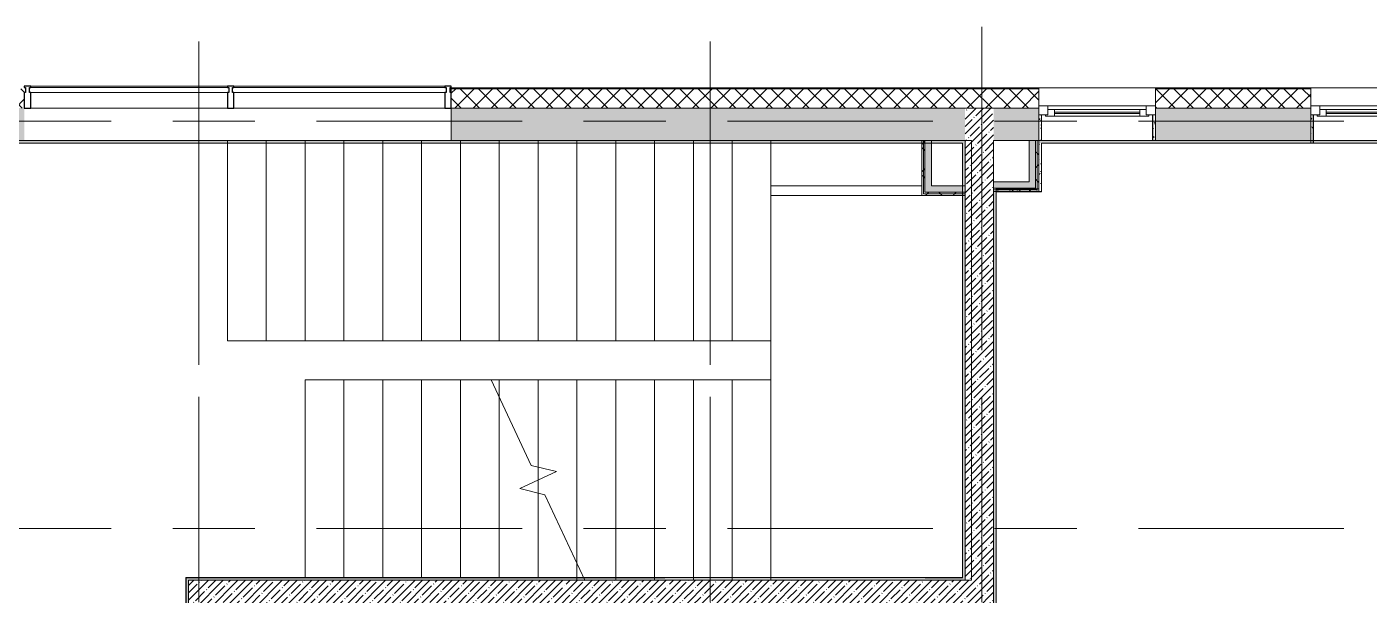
# Model space of a CAD drawing. Header units: millimetres. Extents: x 81632 to 272167, y -8553 to 29000.
# Drawn here: x 93330 to 103702, y 17635 to 22028 of the extents above; entities that cross this region are included whole.
import ezdxf

# ---------------------------------------------------------------- set-up
doc = ezdxf.new("R2010")
doc.units = ezdxf.units.MM
doc.linetypes.add('Осевая', pattern=[3175, 635, -476.25, 1587.5, -476.25])
for name, color, linetype, lineweight in [('A-GLAZ', 7, 'Continuous', 9), ('A-GLAZ-1', 7, 'Continuous', 13), ('A-GLAZ-CWMG', 7, 'Continuous', 9), ('A-GLAZ-CWMG-1', 7, 'Continuous', 25), ('A-WALL', 7, 'Continuous', 9), ('I-WALL', 7, 'Continuous', 9), ('S-STRS-1', 7, 'Continuous', 9), ('S-STRS-MBND', 7, 'Continuous', 9), ('Оси', 7, 'Continuous', 9), ('Оси-2', 7, 'Осевая', 9)]:
    doc.layers.add(name, color=color, linetype=linetype, lineweight=lineweight)
doc.layers.add('A-WALL-1', color=7, linetype='Continuous', lineweight=9, true_color=0x3c3c3c)
doc.layers.add('A-WALL-FNSH-1', color=7, linetype='Continuous', lineweight=9, true_color=0x3c3c3c)
pattern_1 = [(45, (0, 0), (-57.024626, 57.024626), []), (45, (57.025, 0), (-57.024626, 57.024626), [100.806, -20.161, 3.353, -16.808])]
pattern_2 = [(0, (0, 0), (121.92, 30.48), [10.058, -81.382, 10.058, -81.382, -487.68]), (0, (0, 0), (121.92, 30.48), [-182.88, 10.058, -172.822, 10.058, -81.382, -213.36]), (0, (0, 0), (121.92, 30.48), [-457.2, 10.058, -50.902, 10.058, -142.342]), (120, (45.72, 15.24), (-87.356454, 90.345817), [10.058, -81.382, 10.058, -81.382, -487.68]), (120, (45.72, 15.24), (-87.356454, 90.345817), [-182.88, 10.058, -172.822, 10.058, -81.382, -213.36]), (120, (45.72, 15.24), (-87.356454, 90.345817), [-457.2, 10.058, -50.902, 10.058, -142.342]), (240, (60.96, 76.2), (-34.563546, -120.825817), [10.058, -81.382, 10.058, -81.382, -487.68]), (240, (60.96, 76.2), (-34.563546, -120.825817), [-182.88, 10.058, -172.822, 10.058, -81.382, -213.36]), (240, (60.96, 76.2), (-34.563546, -120.825817), [-457.2, 10.058, -50.902, 10.058, -142.342])]
pattern_3 = [(45, (0, 0), (-106.06602, 106.06602), []), (135, (0, 0), (-106.06602, -106.06602), [])]

# ---------------------------------------------------------------- blocks, each defined once
blk = doc.blocks.new('120_Окно_СКБ_1Ст - 120_Окно_СКБ_1Ст 900х2500_h_ с форточкой-22877787-План заполнения и маркировки дверных проемов 2 этажа в осях 23-33')
at = {"layer": 'A-GLAZ'}
for p, q in [((450, -57), (-450, -57)), ((-430, -127), (-400, -127)), ((-330, -107), (330, -107)), ((330, -117), (-330, -117)), ((400, -127), (430, -127))]:
    blk.add_line(p, q, dxfattribs=at)
at = {"layer": 'A-GLAZ-1'}
for p, q in [((-450, -127), (-450, -57)), ((-450, -57), (-380, -57)), ((-380, -57), (-380, -127)), ((380, -87), (-380, -87)), ((-380, -87), (-380, -127)), ((-330, -137), (-330, -87)), ((330, -137), (330, -87)), ((380, -127), (380, -57)), ((380, -57), (450, -57)), ((380, -127), (380, -87)), ((450, -57), (450, -127)), ((-380, -127), (-450, -127)), ((-380, -127), (-400, -127)), ((-400, -127), (-400, -137)), ((-400, -137), (400, -137)), ((400, -137), (-400, -137)), ((450, -127), (380, -127)), ((400, -127), (380, -127)), ((400, -137), (400, -127))]:
    blk.add_line(p, q, dxfattribs=at)
blk = doc.blocks.new('120_Окно_СКБ_2Ст_Фрамуга сверху - 120_Окно_СКБ_2Ст_2300х2500_h_ ДОО-23103760-План заполнения и маркировки дверных проемов 2 этажа в осях 23-33')
at = {"layer": 'A-GLAZ'}
for p, q in [((1150, -57), (-1150, -57)), ((-1080, -57), (1080, -57)), ((-1130, -127), (-1100, -127)), ((-1030, -107), (470, -107)), ((470, -117), (-1030, -117)), ((540, -127), (570, -127)), ((540, -127), (570, -127)), ((640, -107), (1030, -107)), ((1030, -117), (640, -117)), ((1100, -127), (1130, -127))]:
    blk.add_line(p, q, dxfattribs=at)
at = {"layer": 'A-GLAZ-1'}
for p, q in [((-1150, -127), (-1150, -57)), ((-1150, -57), (-1080, -57)), ((-1080, -57), (-1080, -127)), ((520, -87), (-1080, -87)), ((-1080, -87), (-1080, -127)), ((-1030, -137), (-1030, -87)), ((470, -137), (470, -87)), ((520, -127), (520, -57)), ((520, -57), (590, -57)), ((520, -127), (520, -87)), ((590, -57), (590, -127)), ((1080, -87), (590, -87)), ((590, -87), (590, -127)), ((640, -137), (640, -87)), ((1030, -137), (1030, -87)), ((1080, -127), (1080, -57)), ((1080, -57), (1150, -57)), ((1080, -127), (1080, -87)), ((1150, -57), (1150, -127)), ((-1080, -127), (-1150, -127)), ((-1080, -127), (-1100, -127)), ((-1100, -127), (-1100, -137)), ((-1100, -137), (540, -137)), ((540, -137), (-1100, -137)), ((590, -127), (520, -127)), ((540, -127), (520, -127)), ((540, -137), (540, -127)), ((590, -127), (570, -127)), ((570, -127), (570, -137)), ((570, -137), (1100, -137)), ((1100, -137), (570, -137)), ((1150, -127), (1080, -127)), ((1100, -127), (1080, -127)), ((1100, -137), (1100, -127))]:
    blk.add_line(p, q, dxfattribs=at)
blk = doc.blocks.new('Прямоугольный импост - Импост структурный с накладкой - 170мм-22874499-План заполнения и маркировки дверных проемов 2 этажа в осях 23-33')
at = {"layer": 'A-GLAZ-CWMG-1'}
for p, q in [((0, 160), (-50, 160)), ((-50, 160), (-50, 40)), ((0, 40), (0, 160)), ((-50, 40), (-40, 40)), ((-40, 0), (-50, 0)), ((-50, 0), (-50, -10)), ((-40, 40), (-40, 0)), ((-10, 0), (-10, 40)), ((-10, 40), (0, 40)), ((0, 0), (-10, 0)), ((0, -10), (0, 0)), ((-50, -10), (0, -10))]:
    blk.add_line(p, q, dxfattribs=at)
blk = doc.blocks.new('PNS_Панель прямоугольная1 - Нр_Стекло - 40мм-22959730-План заполнения и маркировки дверных проемов 2 этажа в осях 23-33')
at = {"layer": 'A-GLAZ'}
for p, q in [((-770, 0), (770, 0)), ((760, 0), (-760, 0)), ((-760, -40), (760, -40))]:
    blk.add_line(p, q, dxfattribs=at)
blk = doc.blocks.new('PNS_Панель прямоугольная1 - Нр_Стекло - 40мм-23689183-План заполнения и маркировки дверных проемов 2 этажа в осях 23-33')
at = {"layer": 'A-GLAZ'}
for p, q in [((-825, 0), (825, 0)), ((815, 0), (-815, 0)), ((-815, -40), (815, -40))]:
    blk.add_line(p, q, dxfattribs=at)
blk = doc.blocks.new('Прямоугольный импост - Импост структурный с накладкой - 170мм-22874516-План заполнения и маркировки дверных проемов 2 этажа в осях 23-33')
at = {"layer": 'A-GLAZ-CWMG-1'}
for p, q in [((-50, 40), (-50, 160)), ((-50, 160), (0, 160)), ((0, 160), (0, 40)), ((-40, 40), (-50, 40)), ((-50, -10), (-50, 0)), ((-50, 0), (-40, 0)), ((-40, 0), (-40, 40)), ((-10, 40), (-10, 0)), ((0, 40), (-10, 40)), ((-10, 0), (0, 0)), ((0, 0), (0, -10)), ((0, -10), (-50, -10))]:
    blk.add_line(p, q, dxfattribs=at)
blk = doc.blocks.new('Прямоугольный импост - Импост структурный с накладкой - 170мм-22855553-План заполнения и маркировки дверных проемов 2 этажа в осях 23-33')
at = {"layer": 'A-GLAZ-CWMG'}
for p, q in [((93360, 21570), (94880, 21570)), ((93360, 21400), (94880, 21400))]:
    blk.add_line(p, q, dxfattribs=at)
blk = doc.blocks.new('Прямоугольный импост - Импост структурный с накладкой - 170мм-23689142-План заполнения и маркировки дверных проемов 2 этажа в осях 23-33')
at = {"layer": 'A-GLAZ-CWMG'}
for p, q in [((94930, 21570), (96560, 21570)), ((94930, 21400), (96560, 21400))]:
    blk.add_line(p, q, dxfattribs=at)
blk = doc.blocks.new('Прямоугольный импост - Импост структурный с накладкой - 170мм-22874498-План заполнения и маркировки дверных проемов 2 этажа в осях 23-33')
at = {"layer": 'A-GLAZ-CWMG-1'}
for p, q in [((-25, 40), (-25, 160)), ((-25, 160), (25, 160)), ((25, 160), (25, 40)), ((-15, 40), (-25, 40)), ((-25, -10), (-25, 0)), ((-25, 0), (-15, 0)), ((-15, 0), (-15, 40)), ((15, 40), (15, 0)), ((25, 40), (15, 40)), ((15, 0), (25, 0)), ((25, 0), (25, -10)), ((25, -10), (-25, -10))]:
    blk.add_line(p, q, dxfattribs=at)
blk = doc.blocks.new('Зашивка приборов отопления31 - Зашивка приборов отопления-33324104-План заполнения и маркировки дверных проемов 2 этажа в осях 23-33')
at = {"layer": 'A-WALL'}
for p, q in [((126595, 120), (125430, 120)), ((126595, 45), (126595, 120)), ((126595, 45), (125430, 45)), ((125430, 45), (126595, 45)), ((126595, -285), (126595, 45))]:
    blk.add_line(p, q, dxfattribs=at)

msp = doc.modelspace()

# ---------------------------------------------------------------- hatches: boundary and pattern name
at = {"layer": 'A-WALL'}
h = msp.add_hatch(dxfattribs=at)
h.set_pattern_fill('FP_1', color=256, style=0, pattern_type=2)
h.set_pattern_definition([(45, (0, 0), (-70.71068, 70.71068), []), (135, (0, 0), (-70.71068, -70.71068), [])])
h.paths.add_polyline_path([(125080, 21400), (125230, 21400), (125230, 21550), (120150.2, 21550), (120150.2, 21400), (122720.4, 21400)])
h.paths.add_polyline_path([(119250.2, 21400), (119250.2, 21550), (117900.4, 21550), (117900.4, 21400), (118905.9, 21400)])
h.paths.add_polyline_path([(117000.4, 21400), (117000.4, 21550), (115600.4, 21550), (115600.4, 21400), (116363, 21400)])
h.paths.add_polyline_path([(113300.4, 21400), (113300.4, 21550), (112150, 21550), (112150, 21400), (112548.5, 21400)])
h.paths.add_polyline_path([(111050, 21400), (111250, 21400), (111250, 21550), (109950.4, 21550), (109950.4, 21400), (110350, 21400)])
h.paths.add_polyline_path([(108734, 21400), (109050.4, 21400), (109050.4, 21550), (107750.4, 21550), (107750.4, 21400)])
h.paths.add_polyline_path([(106850.4, 21400), (106850.4, 21550), (105550.2, 21550), (105550.2, 21400), (106191, 21400)])
h.paths.add_polyline_path([(103250.2, 21400), (103250.2, 21550), (102050, 21550), (102050, 21400), (102376.5, 21400)])
h.paths.add_polyline_path([(101150, 21400), (101150, 21550), (96610, 21550), (96610, 21400), (101105, 21400)])
h.paths.add_polyline_path([(93310, 21400), (93310, 21550), (93060, 21550), (93060, 21400), (93158.1, 21400)])
at = {"layer": 'I-WALL'}
h = msp.add_hatch(dxfattribs=at)
h.set_pattern_fill('FP_2', color=256, style=0, pattern_type=2)
h.set_pattern_definition(pattern_1)
h.paths.add_polyline_path([(100270, 21150), (100560, 21150), (100560, 21400), (96610, 21400), (96610, 21150), (100257.5, 21150)])
h.paths.add_polyline_path([(93030, 21150), (93310, 21150), (93310, 21400), (93030, 21400), (93030, 21327.8)])
h = msp.add_hatch(dxfattribs=at)
h.set_pattern_fill('FP_2', color=256, style=0, pattern_type=2)
h.set_pattern_definition(pattern_1)
h.paths.add_polyline_path([(121210, 21150), (121210, 21400), (120850, 21400), (120850, 21150)])
h.paths.add_polyline_path([(119250.2, 21150), (119250.2, 21400), (117900.4, 21400), (117900.4, 21150), (118905.9, 21150)])
h.paths.add_polyline_path([(117000.4, 21150), (117000.4, 21400), (116100.4, 21400), (116100.4, 21150), (116363, 21150)])
h.paths.add_polyline_path([(113300.4, 21150), (113300.4, 21400), (112150, 21400), (112150, 21150), (112548.5, 21150)])
h.paths.add_polyline_path([(111050, 21150), (111250, 21150), (111250, 21400), (111050, 21400), (111050, 21275)])
h.paths.add_polyline_path([(110350, 21150), (110350, 21400), (109950.4, 21400), (109950.4, 21150), (110330, 21150)])
h.paths.add_polyline_path([(109050.4, 21150), (109050.4, 21400), (107750.4, 21400), (107750.4, 21150), (108734, 21150)])
h.paths.add_polyline_path([(100560, 21150), (100580, 21150), (100580, 21400), (100560, 21400), (100560, 21327.8)])
h.paths.add_polyline_path([(106850.4, 21150), (106850.4, 21400), (106050, 21400), (106050, 21150), (106191, 21150)])
h.paths.add_polyline_path([(103250.2, 21150), (103250.2, 21400), (102050, 21400), (102050, 21150), (102376.5, 21150)])
h.paths.add_polyline_path([(101125, 21150), (101150, 21150), (101150, 21400), (100800, 21400), (100800, 21150), (101105, 21150)])
h = msp.add_hatch(dxfattribs=at)
h.set_pattern_fill('FP_2', color=256, style=0, pattern_type=2)
h.set_pattern_definition(pattern_1)
h.paths.add_polyline_path([(100800, 17750), (100800, 21400), (100580, 21400), (100580, 17750)])
h = msp.add_hatch(dxfattribs=at)
h.set_pattern_fill('FP_38', color=256, style=0, pattern_type=2)
h.set_pattern_definition(pattern_2)
h.paths.add_polyline_path([(101170, 21150), (101170, 21348), (101150, 21348), (101150, 21150)])
h = msp.add_hatch(dxfattribs=at)
h.set_pattern_fill('FP_38', color=256, style=0, pattern_type=2)
h.set_pattern_definition(pattern_2)
h.paths.add_polyline_path([(102050, 21150), (102050, 21348), (102030, 21348), (102030, 21150)])
h = msp.add_hatch(dxfattribs=at)
h.set_pattern_fill('FP_38', color=256, style=0, pattern_type=2)
h.set_pattern_definition(pattern_2)
h.paths.add_polyline_path([(103270.2, 21130), (103270.2, 21348), (103250.2, 21348), (103250.2, 21130)])
h = msp.add_hatch(dxfattribs=at)
h.set_pattern_fill('FP_38', color=256, style=0, pattern_type=2)
h.set_pattern_definition(pattern_2)
h.paths.add_polyline_path([(100559, 21130), (100560, 21130), (100560, 21150), (93050.5, 21150), (93050.5, 21130), (100469.2, 21130)])
h = msp.add_hatch(dxfattribs=at)
h.set_pattern_fill('FP_39', color=256, style=0, pattern_type=2)
h.set_pattern_definition(pattern_3)
h.paths.add_polyline_path([(100257.5, 20725), (100257.5, 21150), (100245, 21150), (100245, 20725)])
h = msp.add_hatch(dxfattribs=at)
h.set_pattern_fill('FP_39', color=256, style=0, pattern_type=2)
h.set_pattern_definition(pattern_3)
h.paths.add_polyline_path([(100270, 20737.5), (100270, 21150), (100257.5, 21150), (100257.5, 20737.5)])
for points in [[(100320, 20750), (100320, 21150), (100270, 21150), (100270, 20750)], [(101105, 20780), (101125, 20780), (101125, 21150), (101075, 21150), (101075, 20780)], [(100580, 20750), (100580, 20800), (100320, 20800), (100320, 20750), (100469.2, 20750)], [(101075, 20780), (101075, 20830), (100800, 20830), (100800, 20780)]]:
    msp.add_hatch(color=256, dxfattribs=at).paths.add_polyline_path(points)
h = msp.add_hatch(dxfattribs=at)
h.set_pattern_fill('FP_38', color=256, style=0, pattern_type=2)
h.set_pattern_definition(pattern_2)
h.paths.add_polyline_path([(100580, 17770), (100580, 21150), (100560, 21150), (100560, 17770)])
h = msp.add_hatch(dxfattribs=at)
h.set_pattern_fill('FP_39', color=256, style=0, pattern_type=2)
h.set_pattern_definition(pattern_3)
h.paths.add_polyline_path([(101137.5, 20767.5), (101137.5, 21150), (101125, 21150), (101125, 20767.5)])
h = msp.add_hatch(dxfattribs=at)
h.set_pattern_fill('FP_39', color=256, style=0, pattern_type=2)
h.set_pattern_definition(pattern_3)
h.paths.add_polyline_path([(101150, 20755), (101150, 21150), (101137.5, 21150), (101137.5, 20755)])
h = msp.add_hatch(dxfattribs=at)
h.set_pattern_fill('FP_38', color=256, style=0, pattern_type=2)
h.set_pattern_definition(pattern_2)
h.paths.add_polyline_path([(105549, 21130), (105550, 21130), (105550, 21150), (101150, 21150), (101150, 21130), (104919.5, 21130)])
h = msp.add_hatch(dxfattribs=at)
h.set_pattern_fill('FP_38', color=256, style=0, pattern_type=2)
h.set_pattern_definition(pattern_2)
h.paths.add_polyline_path([(101170, 20775), (101170, 21130), (101150, 21130), (101150, 20775)])
h = msp.add_hatch(dxfattribs=at)
h.set_pattern_fill('FP_39', color=256, style=0, pattern_type=2)
h.set_pattern_definition(pattern_3)
h.paths.add_polyline_path([(100469.2, 20737.5), (100580, 20737.5), (100580, 20750), (100270, 20750), (100270, 20737.5), (100320, 20737.5)])
h = msp.add_hatch(dxfattribs=at)
h.set_pattern_fill('FP_39', color=256, style=0, pattern_type=2)
h.set_pattern_definition(pattern_3)
h.paths.add_polyline_path([(101105, 20767.5), (101125, 20767.5), (101125, 20780), (100800, 20780), (100800, 20767.5), (101075, 20767.5)])
h = msp.add_hatch(dxfattribs=at)
h.set_pattern_fill('FP_39', color=256, style=0, pattern_type=2)
h.set_pattern_definition(pattern_3)
h.paths.add_polyline_path([(101137.5, 20755), (101137.5, 20767.5), (100800, 20767.5), (100800, 20755), (101125, 20755)])
h = msp.add_hatch(dxfattribs=at)
h.set_pattern_fill('FP_38', color=256, style=0, pattern_type=2)
h.set_pattern_definition(pattern_2)
h.paths.add_polyline_path([(100820, 13900), (100820, 14105), (100808, 14105), (100808, 14075), (100800, 14075), (100800, 13900)])
h.paths.add_polyline_path([(100820, 15205), (100820, 20755), (100800, 20755), (100800, 15235), (100808, 15235), (100808, 15205)])
h = msp.add_hatch(dxfattribs=at)
h.set_pattern_fill('FP_38', color=256, style=0, pattern_type=2)
h.set_pattern_definition(pattern_2)
h.paths.add_polyline_path([(100821, 20755), (101170, 20755), (101170, 20775), (100820, 20775), (100820, 20755)])
h = msp.add_hatch(dxfattribs=at)
h.set_pattern_fill('FP_39', color=256, style=0, pattern_type=2)
h.set_pattern_definition(pattern_3)
h.paths.add_polyline_path([(100270, 20725), (100580, 20725), (100580, 20737.5), (100257.5, 20737.5), (100257.5, 20725)])
h = msp.add_hatch(dxfattribs=at)
h.set_pattern_fill('FP_38', color=256, style=0, pattern_type=2)
h.set_pattern_definition(pattern_2)
h.paths.add_polyline_path([(94580, 13620), (94580, 17770), (94560, 17770), (94560, 13620)])
h = msp.add_hatch(dxfattribs=at)
h.set_pattern_fill('FP_38', color=256, style=0, pattern_type=2)
h.set_pattern_definition(pattern_2)
h.paths.add_polyline_path([(100267, 17750), (100580, 17750), (100580, 17770), (94580, 17770), (94580, 17750), (99833.5, 17750)])
h = msp.add_hatch(dxfattribs=at)
h.set_pattern_fill('FP_2', color=256, style=0, pattern_type=2)
h.set_pattern_definition(pattern_1)
h.paths.add_polyline_path([(100800, 17530), (100800, 17750), (94580, 17750), (94580, 17530), (100720, 17530)])

# ---------------------------------------------------------------- linework, layer by layer
at = {"layer": 'A-WALL'}
for p, q in [((101150, 21553), (96610, 21553)), ((101150, 21550), (96610, 21550)), ((101150, 21558), (102050, 21558)), ((103250.2, 21553), (102050, 21553)), ((103250.2, 21550), (102050, 21550)), ((103250.2, 21558), (105550.2, 21558)), ((101150, 21400), (96610, 21400)), ((103250.2, 21400), (102050, 21400)), ((100257.5, 20737.5), (100257.5, 21150)), ((100270, 20750), (100270, 21150)), ((100559, 21129), (100559, 21130)), ((100560, 21130), (100560, 17770)), ((100580, 20750), (100580, 21150)), ((101125, 20780), (101125, 21150)), ((101137.5, 20767.5), (101137.5, 21150)), ((101170, 21130), (101170, 20775)), ((100580, 20750), (100549, 20750)), ((100580, 20750), (100580, 17750)), ((100800, 20780), (101125, 20780)), ((100800, 20767.5), (100800, 15235)), ((100800, 20767.5), (101137.5, 20767.5)), ((101150, 20755), (100800, 20755)), ((100820, 20775), (100820, 15205)), ((100580, 20737.5), (100257.5, 20737.5)), ((94560, 17770), (94560, 13640)), ((100580, 17750), (94580, 17750)), ((100271.8, 17770), (100560, 17770)), ((100559, 17771), (100560, 17771))]:
    msp.add_line(p, q, dxfattribs=at)
at = {"layer": 'A-WALL-1'}
for p, q in [((96610, 21550), (96610, 21150)), ((101150, 21150), (101150, 21550)), ((102050, 21550), (102050, 21150)), ((103250.2, 21550), (103250.2, 21130)), ((101170, 21348), (101150, 21348)), ((101150, 21348), (101150, 21150)), ((101170, 21150), (101170, 21348)), ((102050, 21348), (102030, 21348)), ((102030, 21348), (102030, 21150)), ((102050, 21150), (102050, 21348)), ((103270.2, 21348), (103250.2, 21348)), ((96610, 21150), (93050, 21150)), ((93050.5, 21130), (100560, 21130)), ((96610, 21150), (100580, 21150)), ((100245, 21150), (100245, 20725)), ((100320, 20800), (100320, 21150)), ((100800, 20767.5), (100800, 21150)), ((105550, 21150), (100800, 21150)), ((101075, 21150), (101075, 20830)), ((101150, 21150), (101150, 20755)), ((101170, 21130), (105550, 21130)), ((100580, 20800), (100320, 20800)), ((101075, 20830), (100800, 20830)), ((101150, 20775), (100820, 20775)), ((100245, 20725), (100580, 20725)), ((94560, 17770), (94559, 17770)), ((94580, 17750), (94580, 13620))]:
    msp.add_line(p, q, dxfattribs=at)
at = {"layer": 'A-WALL-FNSH-1'}
for p, q in [((101150, 21558), (96610, 21558)), ((96610, 21558), (96610, 21550)), ((101150, 21550), (101150, 21558)), ((103250.2, 21558), (102050, 21558)), ((102050, 21558), (102050, 21550)), ((103250.2, 21550), (103250.2, 21558)), ((101171, 21348), (101170, 21348)), ((101171, 21150), (101171, 21348)), ((102030, 21348), (102029, 21348)), ((102029, 21348), (102029, 21150)), ((103271.2, 21348), (103270.2, 21348)), ((103270.2, 21348), (103270.2, 21129)), ((103271.2, 21129), (103271.2, 21348)), ((96597.5, 21129), (100559, 21129)), ((100559, 21129), (100559, 17771)), ((101171, 20754), (101171, 21130)), ((102050, 21130), (102050, 21129)), ((102050, 21129), (103250.2, 21129)), ((103250.2, 21129), (103250.2, 21130)), ((100549, 20750), (100270, 20750)), ((100270, 20750), (100270, 20749)), ((100270, 20749), (100549, 20749)), ((100549, 20749), (100549, 20750)), ((100821, 15205), (100821, 20754)), ((100821, 20754), (101171, 20754)), ((101170, 20755), (101150, 20755)), ((101170, 20775), (101170, 20755)), ((100559, 17771), (94559, 17771)), ((94559, 17771), (94559, 13640)), ((94560, 17770), (98260.4, 17770)), ((95718.6, 17770), (95718.6, 17771)), ((98260.4, 17771), (98260.4, 17770))]:
    msp.add_line(p, q, dxfattribs=at)
at = {"layer": 'I-WALL'}
for p, q in [((96597.5, 21129), (93050, 21129)), ((94855.5, 21129), (94855.5, 21130)), ((94861.5, 21129), (94861.5, 21130)), ((102050, 21129), (101171, 21129)), ((105550, 21129), (103250.2, 21129)), ((95118.6, 17771), (95118.6, 17770))]:
    msp.add_line(p, q, dxfattribs=at)
at = {"layer": 'S-STRS-1'}
for p, q in [((94880, 19600), (94880, 21130)), ((95180, 19600), (95180, 21130)), ((95180, 19600), (95180, 21130)), ((95480, 19600), (95480, 21130)), ((95480, 19600), (95480, 21130)), ((95780, 19600), (95780, 21130)), ((95780, 19600), (95780, 21130)), ((96080, 19600), (96080, 21130)), ((96080, 19600), (96080, 21130)), ((96380, 19600), (96380, 21130)), ((96380, 19600), (96380, 21130)), ((96680, 19600), (96680, 21130)), ((96680, 19600), (96680, 21130)), ((96980, 19600), (96980, 21130)), ((96980, 19600), (96980, 21130)), ((97280, 19600), (97280, 21130)), ((97280, 19600), (97280, 21130)), ((97580, 19600), (97580, 21130)), ((97580, 19600), (97580, 21130)), ((97880, 19600), (97880, 21130)), ((97880, 19600), (97880, 21130)), ((98180, 19600), (98180, 21130)), ((98180, 19600), (98180, 21130)), ((98480, 19600), (98480, 21130)), ((98480, 19600), (98480, 21130)), ((98780, 19600), (98780, 21130)), ((98780, 19600), (98780, 21130)), ((99080, 19600), (99080, 20725)), ((99080, 19600), (99080, 20725)), ((95180, 19600), (94880, 19600)), ((95480, 19600), (95180, 19600)), ((95780, 19600), (95480, 19600)), ((96080, 19600), (95780, 19600)), ((96380, 19600), (96080, 19600)), ((96680, 19600), (96380, 19600)), ((96980, 19600), (96680, 19600)), ((97280, 19600), (96980, 19600)), ((97580, 19600), (97280, 19600)), ((97880, 19600), (97580, 19600)), ((98180, 19600), (97880, 19600)), ((98480, 19600), (98180, 19600)), ((98780, 19600), (98480, 19600)), ((99080, 19600), (98780, 19600)), ((99080, 19600), (99080, 19300)), ((95480, 19300), (95480, 17770)), ((95480, 19300), (95780, 19300)), ((95480, 19300), (95480, 17770)), ((95780, 19300), (96080, 19300)), ((95780, 19300), (95780, 17770)), ((95780, 19300), (95780, 17770)), ((96080, 19300), (96380, 19300)), ((96080, 19300), (96080, 17770)), ((96080, 19300), (96080, 17770)), ((96380, 19300), (96680, 19300)), ((96380, 19300), (96380, 17770)), ((96380, 19300), (96380, 17770)), ((96680, 19300), (96918.6, 19300)), ((96680, 19300), (96680, 17770)), ((96680, 19300), (96680, 17770)), ((96918.6, 19300), (96980, 19300)), ((96980, 19300), (97280, 19300)), ((96980, 19300), (96980, 19168.4)), ((96980, 19300), (96980, 19168.4)), ((97280, 19300), (97580, 19300)), ((97280, 19300), (97280, 18625.4)), ((97280, 19300), (97280, 18625.4)), ((97580, 19300), (97880, 19300)), ((97580, 19300), (97580, 17881.6)), ((97580, 19300), (97580, 17881.6)), ((97880, 19300), (98180, 19300)), ((97880, 19300), (97880, 17770)), ((97880, 19300), (97880, 17770)), ((98180, 19300), (98480, 19300)), ((98180, 19300), (98180, 17770)), ((98180, 19300), (98180, 17770)), ((98480, 19300), (98780, 19300)), ((98480, 19300), (98480, 17770)), ((98480, 19300), (98480, 17770)), ((98780, 19300), (99080, 19300)), ((98780, 19300), (98780, 17770)), ((98780, 19300), (98780, 17770)), ((99080, 19300), (99080, 17770)), ((99080, 19300), (99080, 17770)), ((96980, 19168.4), (96980, 17770)), ((96980, 19168.4), (96980, 17770)), ((97280, 18625.4), (97280, 18525)), ((97280, 18625.4), (97280, 18525)), ((97280, 18525), (97280, 18424.6)), ((97280, 18525), (97280, 18424.6)), ((97280, 18424.6), (97280, 17770)), ((97280, 18424.6), (97280, 17770)), ((97580, 17881.6), (97580, 17750)), ((97580, 17881.6), (97580, 17750)), ((97580, 17750), (97641.4, 17750))]:
    msp.add_line(p, q, dxfattribs=at)
at = {"layer": 'S-STRS-MBND'}
for p, q in [((94880, 19600), (94880, 21150)), ((99080, 21150), (94880, 21150)), ((95180, 19600), (95180, 21150)), ((95180, 19600), (95180, 21150)), ((95480, 19600), (95480, 21150)), ((95480, 19600), (95480, 21150)), ((95780, 19600), (95780, 21150)), ((95780, 19600), (95780, 21150)), ((96080, 19600), (96080, 21150)), ((96080, 19600), (96080, 21150)), ((96380, 19600), (96380, 21150)), ((96380, 19600), (96380, 21150)), ((96680, 19600), (96680, 21150)), ((96680, 19600), (96680, 21150)), ((96980, 19600), (96980, 21150)), ((96980, 19600), (96980, 21150)), ((97280, 19600), (97280, 21150)), ((97280, 19600), (97280, 21150)), ((97580, 19600), (97580, 21150)), ((97580, 19600), (97580, 21150)), ((97880, 19600), (97880, 21150)), ((97880, 19600), (97880, 21150)), ((98180, 19600), (98180, 21150)), ((98180, 19600), (98180, 21150)), ((98480, 19600), (98480, 21150)), ((98480, 19600), (98480, 21150)), ((98780, 19600), (98780, 21150)), ((98780, 19600), (98780, 21150)), ((100630, 21150), (99080, 21150)), ((99080, 19600), (99080, 21150)), ((99080, 19600), (99080, 21150)), ((100630, 17750), (100630, 21150)), ((99080, 19600), (94880, 19600)), ((99080, 19600), (99080, 19300)), ((96918.6, 19300), (99080, 19300)), ((97227.2, 18638.3), (96918.6, 19300)), ((96980, 19300), (96980, 19168.4)), ((96980, 19300), (96980, 19168.4)), ((97280, 19300), (97280, 18625.4)), ((97280, 19300), (97280, 18625.4)), ((97580, 19300), (97580, 17881.6)), ((97580, 19300), (97580, 17881.6)), ((97880, 19300), (97880, 17750)), ((97880, 19300), (97880, 17750)), ((98180, 19300), (98180, 17750)), ((98180, 19300), (98180, 17750)), ((98480, 19300), (98480, 17750)), ((98480, 19300), (98480, 17750)), ((98780, 19300), (98780, 17750)), ((98780, 19300), (98780, 17750)), ((99080, 19300), (99080, 17750)), ((99080, 19300), (99080, 17750)), ((97138.4, 18459), (97421.6, 18591)), ((97421.6, 18591), (97227.2, 18638.3)), ((97280, 18525), (97280, 18424.6)), ((97280, 18525), (97280, 18424.6)), ((97332.8, 18411.7), (97138.4, 18459)), ((97641.4, 17750), (97332.8, 18411.7)), ((97641.4, 17750), (99080, 17750)), ((99080, 17750), (100630, 17750))]:
    msp.add_line(p, q, dxfattribs=at)
at = {"layer": 'Оси'}
for p, q in [((100710, 19528.3), (100710, 22028.3)), ((94660, 19415.1), (94660, 21915.1)), ((98610, 19415.1), (98610, 21915.1))]:
    msp.add_line(p, q, dxfattribs=at)
at = {"layer": 'Оси-2'}
for p, q in [((84932.5, 21300), (122580, 21300)), ((100710, 593.7), (100710, 19528.3)), ((94660, 593.7), (94660, 19415.1)), ((98610, 593.7), (98610, 19415.1)), ((84932.5, 18150), (122760, 18150))]:
    msp.add_line(p, q, dxfattribs=at)

# ---------------------------------------------------------------- block references
at = {"layer": 'A-GLAZ'}
for name, p in [('PNS_Панель прямоугольная1 - Нр_Стекло - 40мм-22959730-План заполнения и маркировки дверных проемов 2 этажа в осях 23-33', (94120, 21560)), ('PNS_Панель прямоугольная1 - Нр_Стекло - 40мм-23689183-План заполнения и маркировки дверных проемов 2 этажа в осях 23-33', (95745, 21560)), ('120_Окно_СКБ_1Ст - 120_Окно_СКБ_1Ст 900х2500_h_ с форточкой-22877787-План заполнения и маркировки дверных проемов 2 этажа в осях 23-33', (101600, 21475)), ('120_Окно_СКБ_2Ст_Фрамуга сверху - 120_Окно_СКБ_2Ст_2300х2500_h_ ДОО-23103760-План заполнения и маркировки дверных проемов 2 этажа в осях 23-33', (104400.2, 21475))]:
    msp.add_blockref(name, p, dxfattribs=at)
at = {"layer": 'A-GLAZ-CWMG', "rotation": 180}
msp.add_blockref('Прямоугольный импост - Импост структурный с накладкой - 170мм-22874499-План заполнения и маркировки дверных проемов 2 этажа в осях 23-33', (93310, 21560), dxfattribs=at)
at = {"layer": 'A-GLAZ-CWMG'}
for name in ['Прямоугольный импост - Импост структурный с накладкой - 170мм-22855553-План заполнения и маркировки дверных проемов 2 этажа в осях 23-33', 'Прямоугольный импост - Импост структурный с накладкой - 170мм-23689142-План заполнения и маркировки дверных проемов 2 этажа в осях 23-33']:
    msp.add_blockref(name, (0, 0), dxfattribs=at)
at = {"layer": 'A-GLAZ-CWMG', "extrusion": (0, 0, -1), "rotation": 180}
for name, p in [('Прямоугольный импост - Импост структурный с накладкой - 170мм-22874498-План заполнения и маркировки дверных проемов 2 этажа в осях 23-33', (-94905, 21560)), ('Прямоугольный импост - Импост структурный с накладкой - 170мм-22874516-План заполнения и маркировки дверных проемов 2 этажа в осях 23-33', (-96610, 21560))]:
    msp.add_blockref(name, p, dxfattribs=at)
at = {"layer": 'A-WALL', "rotation": 180}
msp.add_blockref('Зашивка приборов отопления31 - Зашивка приборов отопления-33324104-План заполнения и маркировки дверных проемов 2 этажа в осях 23-33', (225675, 20845), dxfattribs=at)

doc.saveas('drawing.dxf')
